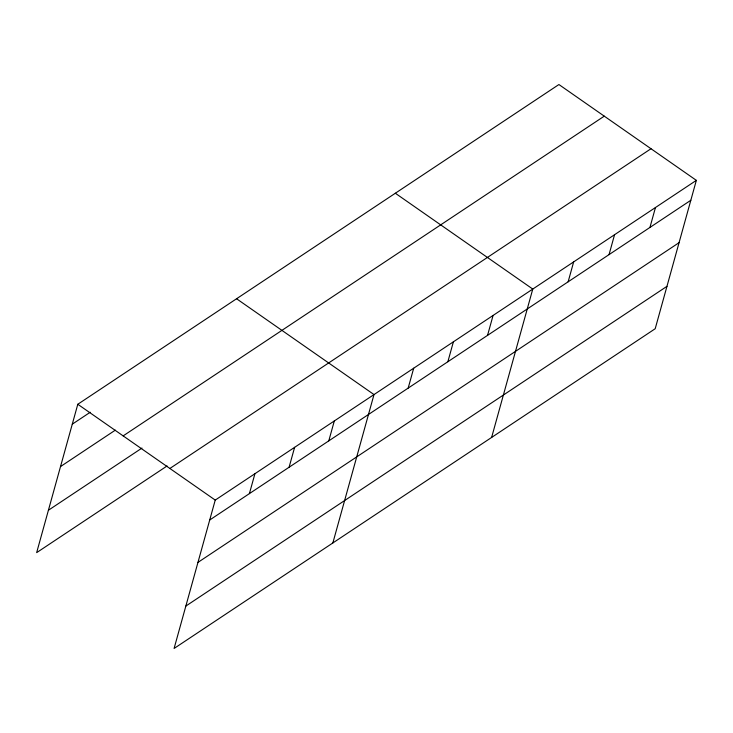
<?xml version="1.0" encoding="UTF-8"?>
<svg xmlns="http://www.w3.org/2000/svg" width="733" height="733" viewBox="0 0 733 733"><rect width="100%" height="100%" fill="white"/><g stroke="black" fill="none" stroke-linecap="round" stroke-linejoin="round"><path stroke-width="1.1" d="M696.35 180.355L215.236 500.089L174.088 648.467L655.201 328.732L696.35 180.355L558.913 84.533L77.799 404.268L36.65 552.645L167.069 465.968M249.403 493.621L254.928 473.71M289.095 467.242L294.62 447.332M328.787 440.872L334.312 420.953M332.855 542.951L374.004 394.574L236.567 298.752M408.171 388.114L413.696 368.204M447.863 361.736L453.388 341.825M487.555 335.357L493.08 315.447M491.623 437.445L532.772 289.068L395.334 193.246M568.139 281.802L573.664 261.892M609.041 254.626L614.556 234.716M649.933 227.45L655.458 207.54M72.274 424.178L90.232 412.248M60.518 466.573L115.328 430.143M123.153 435.888L604.267 116.153M48.405 510.25L141.964 448.074M169.882 468.469L650.996 148.735M209.711 519.999L690.825 200.274M197.956 562.394L679.07 242.66M185.843 606.072L666.957 286.337M77.799 404.268L215.236 500.089"/></g></svg>
